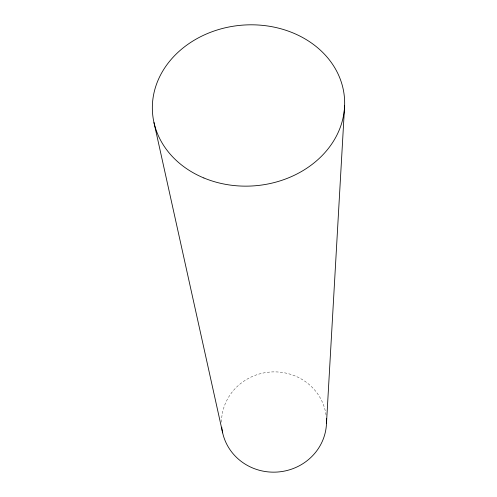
<?xml version="1.0" encoding="UTF-8"?>
<svg xmlns="http://www.w3.org/2000/svg" width="497" height="497" viewBox="0 0 497 497"><rect width="100%" height="100%" fill="white"/><g stroke="black" fill="none" stroke-linecap="round" stroke-linejoin="round"><path stroke-width="0.37" stroke-dasharray="2.48 1.86" d="M221.5 422.183A52.52 50.122 -4.6 0 1 270.971 371.986A52.52 50.122 -4.6 0 1 326.138 415.647"/><path stroke-width="0.75" d="M326.479 423.512L344.614 105.631M153.977 122.548L222.656 432.844M326.411 418.493A52.52 50.122 -4.6 0 1 279.289 471.87A52.52 50.122 -4.6 0 1 222.004 429.315M221.904 428.607A52.52 50.122 -4.6 0 1 221.743 427.178M203.876 177.976A96.25 80.557 -4.6 0 0 344.583 99.86A96.25 80.557 -4.6 0 0 197.048 38.592A96.25 80.557 -4.6 0 0 203.876 177.976"/></g></svg>
